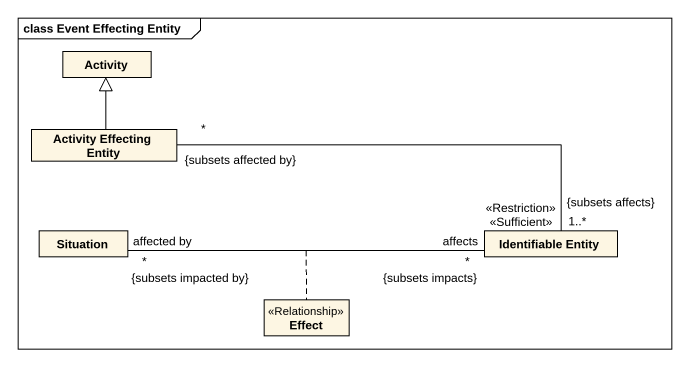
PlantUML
@startuml
mainframe class Event Effecting Entity
hide circle
hide empty members
class Activity
class "Activity Effecting Entity" as Activity_Effecting_Entity
class Situation
class "Identifiable Entity" as Identifiable_Entity
class Effect <<Relationship>>
Activity_Effecting_Entity -up-|> Activity
Activity_Effecting_Entity "*\n{subsets affected by}" -right- "1..*\n{subsets affects}\n<<Restriction>> <<Sufficient>>" Identifiable_Entity
Situation "affected by\n*\n{subsets impacted by}" -right- "affects\n*\n{subsets impacts}" Identifiable_Entity
(Situation, Identifiable_Entity) .. Effect
@enduml
